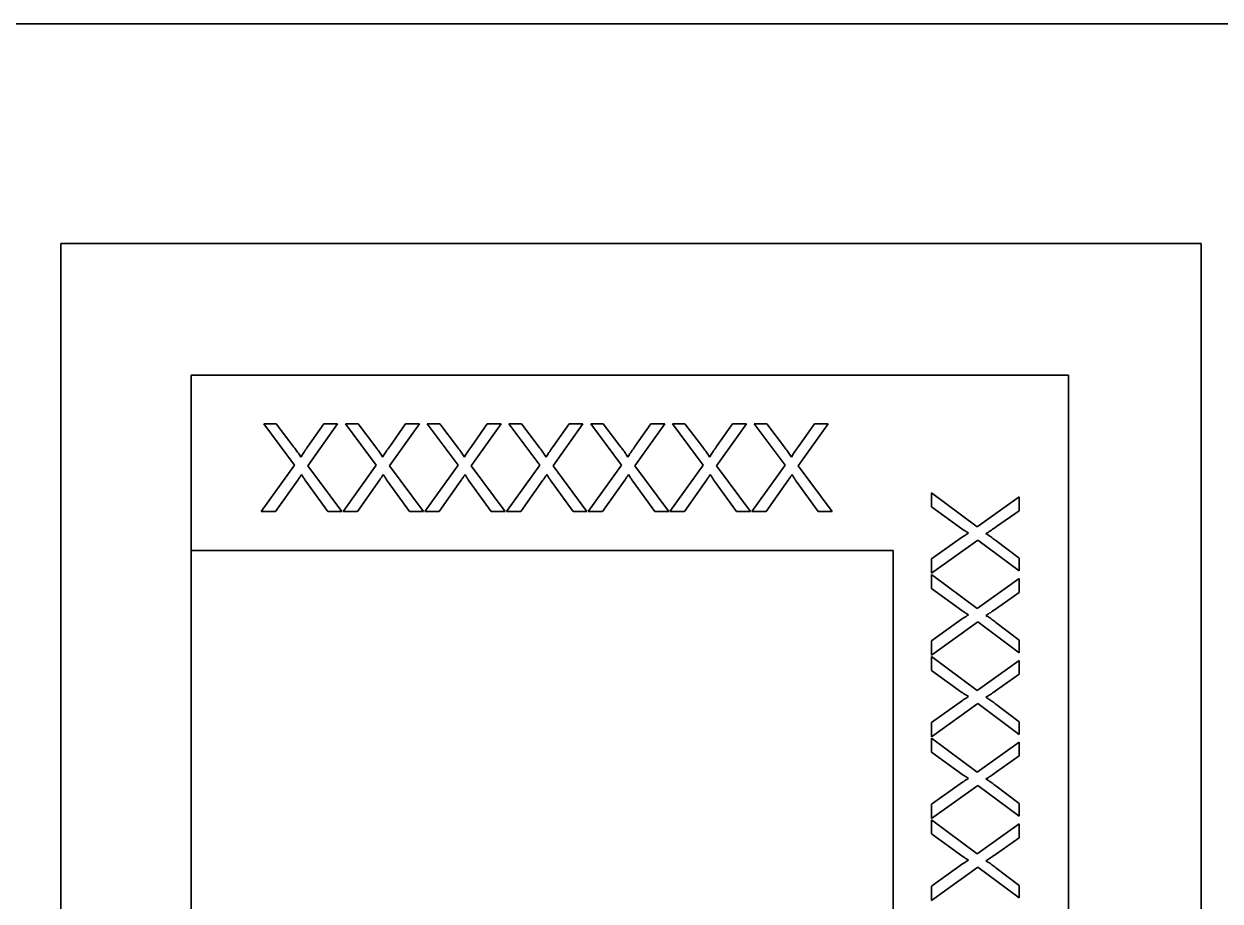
# Model space of a CAD drawing. Extents: x -1051 to 2563, y -231 to 775.
# Drawn here: x -590.77 to -577.13, y -14.31 to -4.32 of the extents above; entities that cross this region are included whole.
import ezdxf

# ---------------------------------------------------------------- set-up
doc = ezdxf.new("R2010")
doc.units = 0

msp = doc.modelspace()

# ---------------------------------------------------------------- linework, layer by layer
at = {"color": 7, "lineweight": 35}
for p, q in [((-592.182, -4.317), (-569.347, -4.317)), ((-569.347, -4.317), (-592.182, -4.317))]:
    msp.add_line(p, q, dxfattribs=at)
at = {"color": 7, "lineweight": 35, "ltscale": 0.325}
msp.add_line((-590.347, -6.817), (-577.347, -6.817), dxfattribs=at)
at = {"color": 7, "lineweight": 35, "ltscale": 0.375}
for p, q in [((-590.347, -21.817), (-590.347, -6.817)), ((-577.347, -6.817), (-577.347, -21.817))]:
    msp.add_line(p, q, dxfattribs=at)
at = {"color": 7, "lineweight": 35, "ltscale": 0.25}
msp.add_line((-588.86, -8.317), (-578.86, -8.317), dxfattribs=at)
at = {"color": 7, "lineweight": 35, "ltscale": 0.05}
msp.add_line((-588.86, -10.317), (-588.86, -8.317), dxfattribs=at)
at = {"color": 7, "lineweight": 35, "ltscale": 0.3}
msp.add_line((-578.86, -8.317), (-578.86, -20.317), dxfattribs=at)
at = {"color": 7, "lineweight": 35, "ltscale": 0.014697}
for p, q in [((-588.034, -8.874), (-587.683, -9.345)), ((-587.532, -9.353), (-587.191, -8.874)), ((-586.6, -9.353), (-586.259, -8.874)), ((-586.171, -8.874), (-585.819, -9.345)), ((-585.668, -9.353), (-585.327, -8.874)), ((-585.239, -8.874), (-584.888, -9.345)), ((-584.736, -9.353), (-584.395, -8.874)), ((-583.804, -9.353), (-583.463, -8.874)), ((-583.375, -8.874), (-583.024, -9.345)), ((-582.873, -9.353), (-582.532, -8.874)), ((-581.941, -9.353), (-581.6, -8.874)), ((-579.424, -10.549), (-579.895, -10.198)), ((-579.424, -11.481), (-579.895, -11.13)), ((-579.424, -12.413), (-579.895, -12.061)), ((-579.424, -13.344), (-579.895, -12.993)), ((-579.424, -14.276), (-579.895, -13.925))]:
    msp.add_line(p, q, dxfattribs=at)
at = {"color": 7, "lineweight": 35, "ltscale": 0.003598}
for p, q in [((-587.89, -8.874), (-588.034, -8.874)), ((-586.959, -8.874), (-587.103, -8.874)), ((-586.027, -8.874), (-586.171, -8.874)), ((-585.095, -8.874), (-585.239, -8.874)), ((-584.163, -8.874), (-584.307, -8.874)), ((-583.232, -8.874), (-583.375, -8.874)), ((-582.3, -8.874), (-582.444, -8.874)), ((-579.424, -10.405), (-579.424, -10.549)), ((-579.424, -11.337), (-579.424, -11.481)), ((-579.424, -12.269), (-579.424, -12.413)), ((-579.424, -13.201), (-579.424, -13.344)), ((-579.424, -14.132), (-579.424, -14.276))]:
    msp.add_line(p, q, dxfattribs=at)
at = {"color": 7, "lineweight": 35, "ltscale": 0.008326}
for p, q in [((-587.689, -9.139), (-587.89, -8.874)), ((-585.826, -9.139), (-586.027, -8.874)), ((-584.894, -9.139), (-585.095, -8.874)), ((-583.962, -9.139), (-584.163, -8.874)), ((-583.03, -9.139), (-583.232, -8.874)), ((-579.689, -10.204), (-579.424, -10.405)), ((-579.689, -11.136), (-579.424, -11.337)), ((-579.689, -12.068), (-579.424, -12.269)), ((-579.689, -12.999), (-579.424, -13.201)), ((-579.689, -13.931), (-579.424, -14.132))]:
    msp.add_line(p, q, dxfattribs=at)
at = {"color": 7, "lineweight": 35, "ltscale": 0.007854}
for p, q in [((-587.348, -8.874), (-587.53, -9.13)), ((-585.485, -8.874), (-585.666, -9.13)), ((-584.553, -8.874), (-584.734, -9.13)), ((-583.621, -8.874), (-583.802, -9.13)), ((-582.689, -8.874), (-582.871, -9.13)), ((-579.424, -9.863), (-579.68, -10.044)), ((-579.424, -10.795), (-579.68, -10.976)), ((-579.424, -11.726), (-579.68, -11.908)), ((-579.424, -12.658), (-579.68, -12.84)), ((-579.424, -13.59), (-579.68, -13.771))]:
    msp.add_line(p, q, dxfattribs=at)
at = {"color": 7, "lineweight": 35, "ltscale": 0.00394}
for p, q in [((-587.191, -8.874), (-587.348, -8.874)), ((-586.259, -8.874), (-586.416, -8.874)), ((-584.395, -8.874), (-584.553, -8.874)), ((-583.463, -8.874), (-583.621, -8.874)), ((-582.532, -8.874), (-582.689, -8.874)), ((-581.6, -8.874), (-581.757, -8.874))]:
    msp.add_line(p, q, dxfattribs=at)
at = {"color": 7, "lineweight": 35, "ltscale": 0.014696}
for p, q in [((-587.103, -8.874), (-586.751, -9.345)), ((-584.307, -8.874), (-583.956, -9.345)), ((-582.444, -8.874), (-582.092, -9.345))]:
    msp.add_line(p, q, dxfattribs=at)
at = {"color": 7, "lineweight": 35, "ltscale": 0.008325}
for p, q in [((-586.757, -9.139), (-586.959, -8.874)), ((-582.099, -9.139), (-582.3, -8.874))]:
    msp.add_line(p, q, dxfattribs=at)
at = {"color": 7, "lineweight": 35, "ltscale": 0.007853}
for p, q in [((-586.416, -8.874), (-586.598, -9.13)), ((-581.757, -8.874), (-581.939, -9.13))]:
    msp.add_line(p, q, dxfattribs=at)
at = {"color": 7, "lineweight": 35, "ltscale": 0.003938}
msp.add_line((-585.327, -8.874), (-585.485, -8.874), dxfattribs=at)
at = {"color": 7, "lineweight": 35, "ltscale": 0.000476896}
for p, q in [((-587.53, -9.13), (-587.541, -9.146)), ((-586.598, -9.13), (-586.609, -9.146)), ((-585.666, -9.13), (-585.677, -9.146)), ((-584.734, -9.13), (-584.745, -9.146)), ((-583.802, -9.13), (-583.813, -9.146)), ((-582.871, -9.13), (-582.882, -9.146)), ((-581.939, -9.13), (-581.95, -9.146))]:
    msp.add_line(p, q, dxfattribs=at)
at = {"color": 7, "lineweight": 35, "ltscale": 0.000371721}
for p, q in [((-587.68, -9.151), (-587.689, -9.139)), ((-586.748, -9.151), (-586.757, -9.139)), ((-585.817, -9.151), (-585.826, -9.139)), ((-584.885, -9.151), (-584.894, -9.139)), ((-583.953, -9.151), (-583.962, -9.139)), ((-583.021, -9.151), (-583.03, -9.139)), ((-582.089, -9.151), (-582.099, -9.139))]:
    msp.add_line(p, q, dxfattribs=at)
at = {"color": 7, "lineweight": 35, "ltscale": 0.000366516}
for p, q in [((-587.671, -9.163), (-587.68, -9.151)), ((-586.74, -9.163), (-586.748, -9.151)), ((-584.876, -9.163), (-584.885, -9.151)), ((-583.012, -9.163), (-583.021, -9.151)), ((-582.081, -9.163), (-582.089, -9.151))]:
    msp.add_line(p, q, dxfattribs=at)
at = {"color": 7, "lineweight": 35, "ltscale": 0.000359833}
for p, q in [((-587.663, -9.174), (-587.671, -9.163)), ((-584.868, -9.174), (-584.876, -9.163)), ((-583.004, -9.174), (-583.012, -9.163))]:
    msp.add_line(p, q, dxfattribs=at)
at = {"color": 7, "lineweight": 35, "ltscale": 0.000355294}
for p, q in [((-587.655, -9.186), (-587.663, -9.174)), ((-586.723, -9.186), (-586.731, -9.174)), ((-585.791, -9.186), (-585.799, -9.174)), ((-584.859, -9.186), (-584.868, -9.174)), ((-582.996, -9.186), (-583.004, -9.174)), ((-582.064, -9.186), (-582.072, -9.174))]:
    msp.add_line(p, q, dxfattribs=at)
at = {"color": 7, "lineweight": 35, "ltscale": 0.00034989}
for p, q in [((-587.647, -9.197), (-587.655, -9.186)), ((-585.783, -9.197), (-585.791, -9.186)), ((-584.851, -9.197), (-584.859, -9.186)), ((-583.919, -9.197), (-583.927, -9.186)), ((-582.988, -9.197), (-582.996, -9.186))]:
    msp.add_line(p, q, dxfattribs=at)
at = {"color": 7, "lineweight": 35, "ltscale": 0.000343347}
for p, q in [((-587.639, -9.208), (-587.647, -9.197)), ((-585.775, -9.208), (-585.783, -9.197)), ((-582.98, -9.208), (-582.988, -9.197))]:
    msp.add_line(p, q, dxfattribs=at)
at = {"color": 7, "lineweight": 35, "ltscale": 0.000338883}
for p, q in [((-587.631, -9.22), (-587.639, -9.208)), ((-585.768, -9.22), (-585.775, -9.208)), ((-583.904, -9.22), (-583.912, -9.208)), ((-582.972, -9.22), (-582.98, -9.208))]:
    msp.add_line(p, q, dxfattribs=at)
at = {"color": 7, "lineweight": 35, "ltscale": 0.000333598}
for p, q in [((-587.624, -9.231), (-587.631, -9.22)), ((-586.692, -9.231), (-586.699, -9.22)), ((-584.829, -9.231), (-584.836, -9.22)), ((-582.965, -9.231), (-582.972, -9.22)), ((-582.033, -9.231), (-582.041, -9.22))]:
    msp.add_line(p, q, dxfattribs=at)
at = {"color": 7, "lineweight": 35, "ltscale": 0.000327537}
for p, q in [((-587.617, -9.242), (-587.624, -9.231)), ((-584.822, -9.242), (-584.829, -9.231)), ((-583.89, -9.242), (-583.897, -9.231)), ((-582.958, -9.242), (-582.965, -9.231))]:
    msp.add_line(p, q, dxfattribs=at)
at = {"color": 7, "lineweight": 35, "ltscale": 0.000322034}
for p, q in [((-587.61, -9.253), (-587.617, -9.242)), ((-586.678, -9.253), (-586.685, -9.242)), ((-585.747, -9.253), (-585.753, -9.242)), ((-582.951, -9.253), (-582.958, -9.242)), ((-582.019, -9.253), (-582.026, -9.242))]:
    msp.add_line(p, q, dxfattribs=at)
at = {"color": 7, "lineweight": 35, "ltscale": 0.000258011}
for p, q in [((-587.605, -9.244), (-587.61, -9.253)), ((-585.741, -9.244), (-585.747, -9.253)), ((-583.878, -9.244), (-583.883, -9.253)), ((-582.946, -9.244), (-582.951, -9.253))]:
    msp.add_line(p, q, dxfattribs=at)
at = {"color": 7, "lineweight": 35, "ltscale": 0.000281842}
for p, q in [((-587.599, -9.234), (-587.605, -9.244)), ((-585.736, -9.234), (-585.741, -9.244)), ((-583.872, -9.234), (-583.878, -9.244)), ((-582.94, -9.234), (-582.946, -9.244))]:
    msp.add_line(p, q, dxfattribs=at)
at = {"color": 7, "lineweight": 35, "ltscale": 0.00030699}
for p, q in [((-587.593, -9.224), (-587.599, -9.234)), ((-582.934, -9.224), (-582.94, -9.234))]:
    msp.add_line(p, q, dxfattribs=at)
at = {"color": 7, "lineweight": 35, "ltscale": 0.000329795}
for p, q in [((-587.586, -9.213), (-587.593, -9.224)), ((-584.79, -9.213), (-584.797, -9.224)), ((-582.927, -9.213), (-582.934, -9.224))]:
    msp.add_line(p, q, dxfattribs=at)
at = {"color": 7, "lineweight": 35, "ltscale": 0.000355407}
for p, q in [((-587.578, -9.201), (-587.586, -9.213)), ((-585.714, -9.201), (-585.722, -9.213)), ((-584.783, -9.201), (-584.79, -9.213)), ((-583.851, -9.201), (-583.859, -9.213)), ((-582.919, -9.201), (-582.927, -9.213))]:
    msp.add_line(p, q, dxfattribs=at)
at = {"color": 7, "lineweight": 35, "ltscale": 0.000378769}
for p, q in [((-587.57, -9.188), (-587.578, -9.201)), ((-585.706, -9.188), (-585.714, -9.201)), ((-584.774, -9.188), (-584.783, -9.201)), ((-583.842, -9.188), (-583.851, -9.201)), ((-582.911, -9.188), (-582.919, -9.201))]:
    msp.add_line(p, q, dxfattribs=at)
at = {"color": 7, "lineweight": 35, "ltscale": 0.000403952}
for p, q in [((-587.561, -9.175), (-587.57, -9.188)), ((-586.629, -9.175), (-586.638, -9.188)), ((-585.697, -9.175), (-585.706, -9.188)), ((-584.765, -9.175), (-584.774, -9.188)), ((-583.833, -9.175), (-583.842, -9.188)), ((-582.902, -9.175), (-582.911, -9.188)), ((-581.97, -9.175), (-581.979, -9.188))]:
    msp.add_line(p, q, dxfattribs=at)
at = {"color": 7, "lineweight": 35, "ltscale": 0.000428219}
for p, q in [((-587.551, -9.161), (-587.561, -9.175)), ((-584.756, -9.161), (-584.765, -9.175)), ((-582.892, -9.161), (-582.902, -9.175))]:
    msp.add_line(p, q, dxfattribs=at)
at = {"color": 7, "lineweight": 35, "ltscale": 0.000452271}
for p, q in [((-587.541, -9.146), (-587.551, -9.161)), ((-584.745, -9.146), (-584.756, -9.161)), ((-582.882, -9.146), (-582.892, -9.161))]:
    msp.add_line(p, q, dxfattribs=at)
at = {"color": 7, "lineweight": 35, "ltscale": 0.000360735}
for p, q in [((-586.731, -9.174), (-586.74, -9.163)), ((-585.799, -9.174), (-585.808, -9.163)), ((-583.936, -9.174), (-583.944, -9.163)), ((-582.072, -9.174), (-582.081, -9.163))]:
    msp.add_line(p, q, dxfattribs=at)
at = {"color": 7, "lineweight": 35, "ltscale": 0.000349014}
for p, q in [((-586.715, -9.197), (-586.723, -9.186)), ((-582.056, -9.197), (-582.064, -9.186))]:
    msp.add_line(p, q, dxfattribs=at)
at = {"color": 7, "lineweight": 35, "ltscale": 0.00034421}
for p, q in [((-586.707, -9.208), (-586.715, -9.197)), ((-584.843, -9.208), (-584.851, -9.197)), ((-583.912, -9.208), (-583.919, -9.197)), ((-582.048, -9.208), (-582.056, -9.197))]:
    msp.add_line(p, q, dxfattribs=at)
at = {"color": 7, "lineweight": 35, "ltscale": 0.000338033}
for p, q in [((-586.699, -9.22), (-586.707, -9.208)), ((-584.836, -9.22), (-584.843, -9.208)), ((-582.041, -9.22), (-582.048, -9.208))]:
    msp.add_line(p, q, dxfattribs=at)
at = {"color": 7, "lineweight": 35, "ltscale": 0.000328357}
for p, q in [((-586.685, -9.242), (-586.692, -9.231)), ((-585.753, -9.242), (-585.76, -9.231)), ((-582.026, -9.242), (-582.033, -9.231))]:
    msp.add_line(p, q, dxfattribs=at)
at = {"color": 7, "lineweight": 35, "ltscale": 0.000257257}
for p, q in [((-586.673, -9.244), (-586.678, -9.253)), ((-584.81, -9.244), (-584.815, -9.253)), ((-582.014, -9.244), (-582.019, -9.253))]:
    msp.add_line(p, q, dxfattribs=at)
at = {"color": 7, "lineweight": 35, "ltscale": 0.000282621}
for p, q in [((-586.667, -9.234), (-586.673, -9.244)), ((-584.804, -9.234), (-584.81, -9.244)), ((-582.008, -9.234), (-582.014, -9.244))]:
    msp.add_line(p, q, dxfattribs=at)
at = {"color": 7, "lineweight": 35, "ltscale": 0.000306189}
for p, q in [((-586.661, -9.224), (-586.667, -9.234)), ((-585.729, -9.224), (-585.736, -9.234)), ((-584.797, -9.224), (-584.804, -9.234)), ((-583.866, -9.224), (-583.872, -9.234)), ((-582.002, -9.224), (-582.008, -9.234))]:
    msp.add_line(p, q, dxfattribs=at)
at = {"color": 7, "lineweight": 35, "ltscale": 0.000330609}
for p, q in [((-586.654, -9.213), (-586.661, -9.224)), ((-585.722, -9.213), (-585.729, -9.224)), ((-583.859, -9.213), (-583.866, -9.224)), ((-581.995, -9.213), (-582.002, -9.224))]:
    msp.add_line(p, q, dxfattribs=at)
at = {"color": 7, "lineweight": 35, "ltscale": 0.000354577}
for p, q in [((-586.646, -9.201), (-586.654, -9.213)), ((-581.987, -9.201), (-581.995, -9.213))]:
    msp.add_line(p, q, dxfattribs=at)
at = {"color": 7, "lineweight": 35, "ltscale": 0.000379613}
for p, q in [((-586.638, -9.188), (-586.646, -9.201)), ((-581.979, -9.188), (-581.987, -9.201))]:
    msp.add_line(p, q, dxfattribs=at)
at = {"color": 7, "lineweight": 35, "ltscale": 0.000427357}
for p, q in [((-586.619, -9.161), (-586.629, -9.175)), ((-585.687, -9.161), (-585.697, -9.175)), ((-583.824, -9.161), (-583.833, -9.175)), ((-581.96, -9.161), (-581.97, -9.175))]:
    msp.add_line(p, q, dxfattribs=at)
at = {"color": 7, "lineweight": 35, "ltscale": 0.000453143}
for p, q in [((-586.609, -9.146), (-586.619, -9.161)), ((-585.677, -9.146), (-585.687, -9.161)), ((-583.813, -9.146), (-583.824, -9.161)), ((-581.95, -9.146), (-581.96, -9.161))]:
    msp.add_line(p, q, dxfattribs=at)
at = {"color": 7, "lineweight": 35, "ltscale": 0.000365603}
for p, q in [((-585.808, -9.163), (-585.817, -9.151)), ((-583.944, -9.163), (-583.953, -9.151))]:
    msp.add_line(p, q, dxfattribs=at)
at = {"color": 7, "lineweight": 35, "ltscale": 0.000332763}
for p, q in [((-585.76, -9.231), (-585.768, -9.22)), ((-583.897, -9.231), (-583.904, -9.22))]:
    msp.add_line(p, q, dxfattribs=at)
at = {"color": 7, "lineweight": 35, "ltscale": 0.000322839}
for p, q in [((-584.815, -9.253), (-584.822, -9.242)), ((-583.883, -9.253), (-583.89, -9.242))]:
    msp.add_line(p, q, dxfattribs=at)
at = {"color": 7, "lineweight": 35, "ltscale": 0.000354405}
msp.add_line((-583.927, -9.186), (-583.936, -9.174), dxfattribs=at)
at = {"color": 7, "lineweight": 35, "ltscale": 0.016256}
for p, q in [((-587.683, -9.345), (-588.062, -9.874)), ((-586.751, -9.345), (-587.13, -9.874)), ((-585.819, -9.345), (-586.198, -9.874)), ((-584.888, -9.345), (-585.266, -9.874)), ((-583.024, -9.345), (-583.403, -9.874)), ((-582.092, -9.345), (-582.471, -9.874))]:
    msp.add_line(p, q, dxfattribs=at)
at = {"color": 7, "lineweight": 35, "ltscale": 0.016224}
for p, q in [((-587.145, -9.874), (-587.532, -9.353)), ((-583.418, -9.874), (-583.804, -9.353)), ((-582.486, -9.874), (-582.873, -9.353)), ((-580.424, -9.66), (-579.903, -10.046)), ((-580.424, -10.591), (-579.903, -10.978)), ((-580.424, -11.523), (-579.903, -11.91)), ((-580.424, -12.455), (-579.903, -12.842)), ((-580.424, -13.387), (-579.903, -13.774))]:
    msp.add_line(p, q, dxfattribs=at)
at = {"color": 7, "lineweight": 35, "ltscale": 0.016225}
for p, q in [((-586.213, -9.874), (-586.6, -9.353)), ((-584.349, -9.874), (-584.736, -9.353)), ((-581.554, -9.874), (-581.941, -9.353))]:
    msp.add_line(p, q, dxfattribs=at)
at = {"color": 7, "lineweight": 35, "ltscale": 0.016226}
msp.add_line((-585.281, -9.874), (-585.668, -9.353), dxfattribs=at)
at = {"color": 7, "lineweight": 35, "ltscale": 0.016255}
for p, q in [((-583.956, -9.345), (-584.334, -9.874)), ((-579.895, -10.198), (-580.424, -10.576)), ((-579.895, -11.13), (-580.424, -11.508)), ((-579.895, -12.061), (-580.424, -12.44)), ((-579.895, -12.993), (-580.424, -13.372)), ((-579.895, -13.925), (-580.424, -14.304))]:
    msp.add_line(p, q, dxfattribs=at)
at = {"color": 7, "lineweight": 35, "ltscale": 0.010915}
for p, q in [((-587.898, -9.874), (-587.646, -9.517)), ((-586.966, -9.874), (-586.714, -9.517)), ((-586.034, -9.874), (-585.783, -9.517)), ((-585.103, -9.874), (-584.851, -9.517)), ((-584.171, -9.874), (-583.919, -9.517)), ((-583.239, -9.874), (-582.987, -9.517)), ((-582.307, -9.874), (-582.055, -9.517))]:
    msp.add_line(p, q, dxfattribs=at)
at = {"color": 7, "lineweight": 35, "ltscale": 0.000188137}
for p, q in [((-587.646, -9.517), (-587.642, -9.511)), ((-582.987, -9.517), (-582.983, -9.511))]:
    msp.add_line(p, q, dxfattribs=at)
at = {"color": 7, "lineweight": 35, "ltscale": 0.000190341}
for p, q in [((-587.642, -9.511), (-587.638, -9.504)), ((-586.71, -9.511), (-586.706, -9.504)), ((-585.778, -9.511), (-585.774, -9.504)), ((-584.847, -9.511), (-584.842, -9.504)), ((-583.915, -9.511), (-583.911, -9.504)), ((-582.983, -9.511), (-582.979, -9.504)), ((-582.051, -9.511), (-582.047, -9.504))]:
    msp.add_line(p, q, dxfattribs=at)
at = {"color": 7, "lineweight": 35, "ltscale": 0.000192875}
for p, q in [((-587.638, -9.504), (-587.633, -9.498)), ((-586.706, -9.504), (-586.702, -9.498)), ((-584.842, -9.504), (-584.838, -9.498)), ((-582.979, -9.504), (-582.974, -9.498)), ((-582.047, -9.504), (-582.043, -9.498))]:
    msp.add_line(p, q, dxfattribs=at)
at = {"color": 7, "lineweight": 35, "ltscale": 0.000195626}
for p, q in [((-587.633, -9.498), (-587.629, -9.491)), ((-586.702, -9.498), (-586.697, -9.491)), ((-585.77, -9.498), (-585.766, -9.491)), ((-584.838, -9.498), (-584.834, -9.491)), ((-582.974, -9.498), (-582.97, -9.491)), ((-582.043, -9.498), (-582.038, -9.491))]:
    msp.add_line(p, q, dxfattribs=at)
at = {"color": 7, "lineweight": 35, "ltscale": 0.000197854}
for p, q in [((-587.629, -9.491), (-587.625, -9.485)), ((-585.766, -9.491), (-585.761, -9.485)), ((-582.97, -9.491), (-582.966, -9.485))]:
    msp.add_line(p, q, dxfattribs=at)
at = {"color": 7, "lineweight": 35, "ltscale": 0.000201244}
for p, q in [((-587.625, -9.485), (-587.62, -9.478)), ((-585.761, -9.485), (-585.757, -9.478)), ((-583.898, -9.485), (-583.893, -9.478)), ((-582.966, -9.485), (-582.961, -9.478))]:
    msp.add_line(p, q, dxfattribs=at)
at = {"color": 7, "lineweight": 35, "ltscale": 0.000203486}
for p, q in [((-587.62, -9.478), (-587.616, -9.471)), ((-586.689, -9.478), (-586.684, -9.471)), ((-585.757, -9.478), (-585.752, -9.471)), ((-583.893, -9.478), (-583.889, -9.471)), ((-582.961, -9.478), (-582.957, -9.471)), ((-582.03, -9.478), (-582.025, -9.471))]:
    msp.add_line(p, q, dxfattribs=at)
at = {"color": 7, "lineweight": 35, "ltscale": 0.000206558}
for p, q in [((-587.616, -9.471), (-587.612, -9.464)), ((-586.684, -9.471), (-586.68, -9.464)), ((-585.752, -9.471), (-585.748, -9.464)), ((-582.957, -9.471), (-582.953, -9.464)), ((-582.025, -9.471), (-582.021, -9.464))]:
    msp.add_line(p, q, dxfattribs=at)
at = {"color": 7, "lineweight": 35, "ltscale": 0.000208812}
for p, q in [((-587.612, -9.464), (-587.607, -9.457)), ((-586.68, -9.464), (-586.675, -9.457)), ((-585.748, -9.464), (-585.743, -9.457)), ((-584.816, -9.464), (-584.812, -9.457)), ((-582.953, -9.464), (-582.948, -9.457)), ((-582.021, -9.464), (-582.016, -9.457))]:
    msp.add_line(p, q, dxfattribs=at)
at = {"color": 7, "lineweight": 35, "ltscale": 0.000211884}
for p, q in [((-587.607, -9.457), (-587.603, -9.45)), ((-586.675, -9.457), (-586.671, -9.45)), ((-584.812, -9.457), (-584.807, -9.45)), ((-582.948, -9.457), (-582.944, -9.45)), ((-582.016, -9.457), (-582.012, -9.45))]:
    msp.add_line(p, q, dxfattribs=at)
at = {"color": 7, "lineweight": 35, "ltscale": 0.000309913}
for p, q in [((-587.603, -9.45), (-587.596, -9.461)), ((-586.671, -9.45), (-586.664, -9.461)), ((-584.807, -9.45), (-584.801, -9.461)), ((-582.944, -9.45), (-582.937, -9.461)), ((-582.012, -9.45), (-582.005, -9.461))]:
    msp.add_line(p, q, dxfattribs=at)
at = {"color": 7, "lineweight": 35, "ltscale": 0.000290495}
for p, q in [((-587.596, -9.461), (-587.59, -9.471)), ((-586.664, -9.461), (-586.658, -9.471)), ((-585.732, -9.461), (-585.726, -9.471)), ((-584.801, -9.461), (-584.795, -9.471)), ((-583.869, -9.461), (-583.863, -9.471)), ((-582.937, -9.461), (-582.931, -9.471)), ((-582.005, -9.461), (-581.999, -9.471)), ((-580.011, -10.111), (-580.021, -10.105)), ((-580.011, -11.974), (-580.021, -11.968))]:
    msp.add_line(p, q, dxfattribs=at)
at = {"color": 7, "lineweight": 35, "ltscale": 0.000271081}
for p, q in [((-587.59, -9.471), (-587.584, -9.48)), ((-586.658, -9.471), (-586.652, -9.48)), ((-585.726, -9.471), (-585.721, -9.48)), ((-584.795, -9.471), (-584.789, -9.48)), ((-583.863, -9.471), (-583.857, -9.48)), ((-582.931, -9.471), (-582.925, -9.48)), ((-581.999, -9.471), (-581.994, -9.48))]:
    msp.add_line(p, q, dxfattribs=at)
at = {"color": 7, "lineweight": 35, "ltscale": 0.000251997}
for p, q in [((-587.584, -9.48), (-587.579, -9.488)), ((-586.652, -9.48), (-586.647, -9.488)), ((-584.789, -9.48), (-584.784, -9.488)), ((-582.925, -9.48), (-582.92, -9.488)), ((-581.994, -9.48), (-581.988, -9.488))]:
    msp.add_line(p, q, dxfattribs=at)
at = {"color": 7, "lineweight": 35, "ltscale": 0.000231779}
for p, q in [((-587.579, -9.488), (-587.574, -9.496)), ((-586.647, -9.488), (-586.642, -9.496)), ((-584.784, -9.488), (-584.779, -9.496)), ((-583.852, -9.488), (-583.847, -9.496)), ((-582.92, -9.488), (-582.915, -9.496)), ((-581.988, -9.488), (-581.983, -9.496))]:
    msp.add_line(p, q, dxfattribs=at)
at = {"color": 7, "lineweight": 35, "ltscale": 0.000212701}
for p, q in [((-587.574, -9.496), (-587.569, -9.503)), ((-586.642, -9.496), (-586.638, -9.503)), ((-585.71, -9.496), (-585.706, -9.503)), ((-584.779, -9.496), (-584.774, -9.503)), ((-582.915, -9.496), (-582.91, -9.503)), ((-581.983, -9.496), (-581.979, -9.503))]:
    msp.add_line(p, q, dxfattribs=at)
at = {"color": 7, "lineweight": 35, "ltscale": 0.000192992}
for p, q in [((-587.569, -9.503), (-587.565, -9.51)), ((-586.638, -9.503), (-586.633, -9.51)), ((-585.706, -9.503), (-585.702, -9.51)), ((-584.774, -9.503), (-584.77, -9.51)), ((-582.91, -9.503), (-582.906, -9.51)), ((-581.979, -9.503), (-581.974, -9.51)), ((-580.053, -10.084), (-580.06, -10.08)), ((-580.053, -12.879), (-580.06, -12.875))]:
    msp.add_line(p, q, dxfattribs=at)
at = {"color": 7, "lineweight": 35, "ltscale": 0.000173937}
for p, q in [((-587.565, -9.51), (-587.561, -9.516)), ((-586.633, -9.51), (-586.63, -9.516)), ((-583.838, -9.51), (-583.834, -9.516)), ((-582.906, -9.51), (-582.902, -9.516)), ((-581.974, -9.51), (-581.971, -9.516))]:
    msp.add_line(p, q, dxfattribs=at)
at = {"color": 7, "lineweight": 35, "ltscale": 0.000154046}
for p, q in [((-587.561, -9.516), (-587.558, -9.521)), ((-586.63, -9.516), (-586.626, -9.521)), ((-585.698, -9.516), (-585.694, -9.521)), ((-583.834, -9.516), (-583.831, -9.521)), ((-582.902, -9.516), (-582.899, -9.521)), ((-581.971, -9.516), (-581.967, -9.521))]:
    msp.add_line(p, q, dxfattribs=at)
at = {"color": 7, "lineweight": 35, "ltscale": 0.000134384}
for p, q in [((-587.558, -9.521), (-587.555, -9.525)), ((-586.626, -9.521), (-586.623, -9.525)), ((-585.694, -9.521), (-585.691, -9.525)), ((-584.763, -9.521), (-584.759, -9.525)), ((-582.899, -9.521), (-582.896, -9.525)), ((-581.967, -9.521), (-581.964, -9.525))]:
    msp.add_line(p, q, dxfattribs=at)
at = {"color": 7, "lineweight": 35, "ltscale": 0.010738}
for p, q in [((-587.555, -9.525), (-587.304, -9.874)), ((-583.828, -9.525), (-583.577, -9.874)), ((-582.896, -9.525), (-582.645, -9.874)), ((-580.075, -10.07), (-580.424, -9.819)), ((-580.075, -11.001), (-580.424, -10.75)), ((-580.075, -11.933), (-580.424, -11.682)), ((-580.075, -12.865), (-580.424, -12.614)), ((-580.075, -13.797), (-580.424, -13.546))]:
    msp.add_line(p, q, dxfattribs=at)
at = {"color": 7, "lineweight": 35, "ltscale": 0.000187275}
for p, q in [((-586.714, -9.517), (-586.71, -9.511)), ((-585.783, -9.517), (-585.778, -9.511)), ((-584.851, -9.517), (-584.847, -9.511)), ((-583.919, -9.517), (-583.915, -9.511)), ((-582.055, -9.517), (-582.051, -9.511))]:
    msp.add_line(p, q, dxfattribs=at)
at = {"color": 7, "lineweight": 35, "ltscale": 0.000198694}
for p, q in [((-586.697, -9.491), (-586.693, -9.485)), ((-584.834, -9.491), (-584.829, -9.485)), ((-583.902, -9.491), (-583.898, -9.485)), ((-582.038, -9.491), (-582.034, -9.485))]:
    msp.add_line(p, q, dxfattribs=at)
at = {"color": 7, "lineweight": 35, "ltscale": 0.000200415}
for p, q in [((-586.693, -9.485), (-586.689, -9.478)), ((-584.829, -9.485), (-584.825, -9.478)), ((-582.034, -9.485), (-582.03, -9.478))]:
    msp.add_line(p, q, dxfattribs=at)
at = {"color": 7, "lineweight": 35, "ltscale": 0.010739}
for p, q in [((-586.623, -9.525), (-586.372, -9.874)), ((-585.691, -9.525), (-585.44, -9.874)), ((-584.759, -9.525), (-584.508, -9.874)), ((-581.964, -9.525), (-581.713, -9.874))]:
    msp.add_line(p, q, dxfattribs=at)
at = {"color": 7, "lineweight": 35, "ltscale": 0.000193724}
for p, q in [((-585.774, -9.504), (-585.77, -9.498)), ((-583.911, -9.504), (-583.906, -9.498))]:
    msp.add_line(p, q, dxfattribs=at)
at = {"color": 7, "lineweight": 35, "ltscale": 0.000211075}
for p, q in [((-585.743, -9.457), (-585.739, -9.45)), ((-583.88, -9.457), (-583.875, -9.45))]:
    msp.add_line(p, q, dxfattribs=at)
at = {"color": 7, "lineweight": 35, "ltscale": 0.000310712}
for p, q in [((-585.739, -9.45), (-585.732, -9.461)), ((-583.875, -9.45), (-583.869, -9.461))]:
    msp.add_line(p, q, dxfattribs=at)
at = {"color": 7, "lineweight": 35, "ltscale": 0.000251187}
for p, q in [((-585.721, -9.48), (-585.715, -9.488)), ((-583.857, -9.48), (-583.852, -9.488))]:
    msp.add_line(p, q, dxfattribs=at)
at = {"color": 7, "lineweight": 35, "ltscale": 0.000232596}
msp.add_line((-585.715, -9.488), (-585.71, -9.496), dxfattribs=at)
at = {"color": 7, "lineweight": 35, "ltscale": 0.000173098}
for p, q in [((-585.702, -9.51), (-585.698, -9.516)), ((-584.77, -9.51), (-584.766, -9.516))]:
    msp.add_line(p, q, dxfattribs=at)
at = {"color": 7, "lineweight": 35, "ltscale": 0.000204314}
msp.add_line((-584.825, -9.478), (-584.821, -9.471), dxfattribs=at)
at = {"color": 7, "lineweight": 35, "ltscale": 0.000205739}
for p, q in [((-584.821, -9.471), (-584.816, -9.464)), ((-583.889, -9.471), (-583.884, -9.464))]:
    msp.add_line(p, q, dxfattribs=at)
at = {"color": 7, "lineweight": 35, "ltscale": 0.000154897}
msp.add_line((-584.766, -9.516), (-584.763, -9.521), dxfattribs=at)
at = {"color": 7, "lineweight": 35, "ltscale": 0.000194785}
msp.add_line((-583.906, -9.498), (-583.902, -9.491), dxfattribs=at)
at = {"color": 7, "lineweight": 35, "ltscale": 0.00020963}
msp.add_line((-583.884, -9.464), (-583.88, -9.457), dxfattribs=at)
at = {"color": 7, "lineweight": 35, "ltscale": 0.000213526}
msp.add_line((-583.847, -9.496), (-583.842, -9.503), dxfattribs=at)
at = {"color": 7, "lineweight": 35, "ltscale": 0.000192164}
msp.add_line((-583.842, -9.503), (-583.838, -9.51), dxfattribs=at)
at = {"color": 7, "lineweight": 35, "ltscale": 0.000135256}
msp.add_line((-583.831, -9.521), (-583.828, -9.525), dxfattribs=at)
at = {"color": 7, "lineweight": 35, "ltscale": 0.003973}
for p, q in [((-580.424, -9.819), (-580.424, -9.66)), ((-587.304, -9.874), (-587.145, -9.874)), ((-586.372, -9.874), (-586.213, -9.874)), ((-584.508, -9.874), (-584.349, -9.874)), ((-583.577, -9.874), (-583.418, -9.874)), ((-582.645, -9.874), (-582.486, -9.874)), ((-581.713, -9.874), (-581.554, -9.874)), ((-580.424, -10.75), (-580.424, -10.591)), ((-580.424, -11.682), (-580.424, -11.523)), ((-580.424, -12.614), (-580.424, -12.455)), ((-580.424, -13.546), (-580.424, -13.387))]:
    msp.add_line(p, q, dxfattribs=at)
at = {"color": 7, "lineweight": 35, "ltscale": 0.014698}
for p, q in [((-579.903, -10.046), (-579.424, -9.705)), ((-579.903, -10.978), (-579.424, -10.637)), ((-579.903, -11.91), (-579.424, -11.569)), ((-579.903, -12.842), (-579.424, -12.501)), ((-579.903, -13.774), (-579.424, -13.432))]:
    msp.add_line(p, q, dxfattribs=at)
at = {"color": 7, "lineweight": 35, "ltscale": 0.003939}
for p, q in [((-579.424, -9.705), (-579.424, -9.863)), ((-579.424, -10.637), (-579.424, -10.795)), ((-579.424, -11.569), (-579.424, -11.726)), ((-579.424, -12.501), (-579.424, -12.658)), ((-579.424, -13.432), (-579.424, -13.59))]:
    msp.add_line(p, q, dxfattribs=at)
at = {"color": 7, "lineweight": 35, "ltscale": 0.004092}
for p, q in [((-588.062, -9.874), (-587.898, -9.874)), ((-586.198, -9.874), (-586.034, -9.874)), ((-584.334, -9.874), (-584.171, -9.874)), ((-583.403, -9.874), (-583.239, -9.874))]:
    msp.add_line(p, q, dxfattribs=at)
at = {"color": 7, "lineweight": 35, "ltscale": 0.004094}
for p, q in [((-587.13, -9.874), (-586.966, -9.874)), ((-585.266, -9.874), (-585.103, -9.874)), ((-582.471, -9.874), (-582.307, -9.874))]:
    msp.add_line(p, q, dxfattribs=at)
at = {"color": 7, "lineweight": 35, "ltscale": 0.003975}
msp.add_line((-585.44, -9.874), (-585.281, -9.874), dxfattribs=at)
at = {"color": 7, "lineweight": 35, "ltscale": 0.000135228}
for p, q in [((-580.071, -10.073), (-580.075, -10.07)), ((-580.071, -12.868), (-580.075, -12.865))]:
    msp.add_line(p, q, dxfattribs=at)
at = {"color": 7, "lineweight": 35, "ltscale": 0.000154258}
for p, q in [((-580.066, -10.076), (-580.071, -10.073)), ((-580.066, -11.94), (-580.071, -11.936)), ((-580.066, -12.871), (-580.071, -12.868)), ((-580.066, -13.803), (-580.071, -13.8))]:
    msp.add_line(p, q, dxfattribs=at)
at = {"color": 7, "lineweight": 35, "ltscale": 0.000173516}
for p, q in [((-580.06, -10.08), (-580.066, -10.076)), ((-580.06, -11.012), (-580.066, -11.008)), ((-580.06, -12.875), (-580.066, -12.871))]:
    msp.add_line(p, q, dxfattribs=at)
at = {"color": 7, "lineweight": 35, "ltscale": 0.000213345}
for p, q in [((-580.046, -10.089), (-580.053, -10.084)), ((-580.046, -11.952), (-580.053, -11.948)), ((-580.046, -12.884), (-580.053, -12.879))]:
    msp.add_line(p, q, dxfattribs=at)
at = {"color": 7, "lineweight": 35, "ltscale": 0.000231543}
for p, q in [((-580.038, -10.094), (-580.046, -10.089)), ((-580.038, -11.957), (-580.046, -11.952))]:
    msp.add_line(p, q, dxfattribs=at)
at = {"color": 7, "lineweight": 35, "ltscale": 0.000378979}
for p, q in [((-579.738, -10.084), (-579.751, -10.093)), ((-579.738, -11.016), (-579.751, -11.025)), ((-579.738, -11.948), (-579.751, -11.956)), ((-579.738, -12.88), (-579.751, -12.888)), ((-579.738, -13.812), (-579.751, -13.82))]:
    msp.add_line(p, q, dxfattribs=at)
at = {"color": 7, "lineweight": 35, "ltscale": 0.000403107}
msp.add_line((-579.725, -10.075), (-579.738, -10.084), dxfattribs=at)
at = {"color": 7, "lineweight": 35, "ltscale": 0.000427689}
for p, q in [((-579.711, -10.066), (-579.725, -10.075)), ((-579.711, -10.997), (-579.725, -11.007)), ((-579.711, -11.929), (-579.725, -11.939)), ((-579.711, -13.793), (-579.725, -13.803))]:
    msp.add_line(p, q, dxfattribs=at)
at = {"color": 7, "lineweight": 35, "ltscale": 0.000453333}
for p, q in [((-579.696, -10.055), (-579.711, -10.066)), ((-579.696, -11.919), (-579.711, -11.929)), ((-579.696, -12.851), (-579.711, -12.861))]:
    msp.add_line(p, q, dxfattribs=at)
at = {"color": 7, "lineweight": 35, "ltscale": 0.000477739}
for p, q in [((-579.68, -10.044), (-579.696, -10.055)), ((-579.68, -10.976), (-579.696, -10.987)), ((-579.68, -12.84), (-579.696, -12.851)), ((-579.68, -13.771), (-579.696, -13.783))]:
    msp.add_line(p, q, dxfattribs=at)
at = {"color": 7, "lineweight": 35, "ltscale": 0.010914}
for p, q in [((-580.424, -10.413), (-580.067, -10.161)), ((-580.424, -11.344), (-580.067, -11.093)), ((-580.424, -12.276), (-580.067, -12.025)), ((-580.424, -13.208), (-580.067, -12.956)), ((-580.424, -14.14), (-580.067, -13.888))]:
    msp.add_line(p, q, dxfattribs=at)
at = {"color": 7, "lineweight": 35, "ltscale": 0.000188335}
for p, q in [((-580.067, -10.161), (-580.061, -10.157)), ((-580.067, -11.093), (-580.061, -11.089)), ((-580.067, -12.025), (-580.061, -12.02)), ((-580.067, -12.956), (-580.061, -12.952)), ((-580.067, -13.888), (-580.061, -13.884))]:
    msp.add_line(p, q, dxfattribs=at)
at = {"color": 7, "lineweight": 35, "ltscale": 0.000190026}
for p, q in [((-580.061, -10.157), (-580.055, -10.152)), ((-580.061, -11.089), (-580.055, -11.084)), ((-580.061, -12.02), (-580.055, -12.016)), ((-580.061, -12.952), (-580.055, -12.948)), ((-580.061, -13.884), (-580.055, -13.88))]:
    msp.add_line(p, q, dxfattribs=at)
at = {"color": 7, "lineweight": 35, "ltscale": 0.000192981}
for p, q in [((-580.055, -10.152), (-580.048, -10.148)), ((-580.055, -12.016), (-580.048, -12.012)), ((-580.055, -12.948), (-580.048, -12.944))]:
    msp.add_line(p, q, dxfattribs=at)
at = {"color": 7, "lineweight": 35, "ltscale": 0.000195733}
for p, q in [((-580.048, -10.148), (-580.042, -10.144)), ((-580.048, -12.012), (-580.042, -12.007)), ((-580.048, -12.944), (-580.042, -12.939))]:
    msp.add_line(p, q, dxfattribs=at)
at = {"color": 7, "lineweight": 35, "ltscale": 0.000198702}
for p, q in [((-580.042, -10.144), (-580.035, -10.14)), ((-580.042, -11.076), (-580.035, -11.071)), ((-580.042, -12.007), (-580.035, -12.003)), ((-580.042, -13.871), (-580.035, -13.867))]:
    msp.add_line(p, q, dxfattribs=at)
at = {"color": 7, "lineweight": 35, "ltscale": 0.000251914}
for p, q in [((-580.03, -10.099), (-580.038, -10.094)), ((-580.03, -11.963), (-580.038, -11.957))]:
    msp.add_line(p, q, dxfattribs=at)
at = {"color": 7, "lineweight": 35, "ltscale": 0.000200397}
for p, q in [((-580.035, -10.14), (-580.028, -10.135)), ((-580.035, -11.071), (-580.028, -11.067)), ((-580.035, -12.003), (-580.028, -11.999)), ((-580.035, -12.935), (-580.028, -12.93)), ((-580.035, -13.867), (-580.028, -13.862))]:
    msp.add_line(p, q, dxfattribs=at)
at = {"color": 7, "lineweight": 35, "ltscale": 0.000270111}
for p, q in [((-580.021, -10.105), (-580.03, -10.099)), ((-580.021, -11.968), (-580.03, -11.963))]:
    msp.add_line(p, q, dxfattribs=at)
at = {"color": 7, "lineweight": 35, "ltscale": 0.000203372}
for p, q in [((-580.028, -10.135), (-580.021, -10.131)), ((-580.028, -11.067), (-580.021, -11.062)), ((-580.028, -11.999), (-580.021, -11.994)), ((-580.028, -13.862), (-580.021, -13.858))]:
    msp.add_line(p, q, dxfattribs=at)
at = {"color": 7, "lineweight": 35, "ltscale": 0.000206353}
for p, q in [((-580.021, -10.131), (-580.014, -10.126)), ((-580.021, -11.994), (-580.014, -11.99)), ((-580.021, -12.926), (-580.014, -12.922))]:
    msp.add_line(p, q, dxfattribs=at)
at = {"color": 7, "lineweight": 35, "ltscale": 0.000209134}
for p, q in [((-580.014, -10.126), (-580.007, -10.122)), ((-580.014, -11.058), (-580.007, -11.054)), ((-580.014, -11.99), (-580.007, -11.985)), ((-580.014, -12.922), (-580.007, -12.917))]:
    msp.add_line(p, q, dxfattribs=at)
at = {"color": 7, "lineweight": 35, "ltscale": 0.000311288}
for p, q in [((-580, -10.117), (-580.011, -10.111)), ((-580, -11.981), (-580.011, -11.974)), ((-580, -12.913), (-580.011, -12.906))]:
    msp.add_line(p, q, dxfattribs=at)
at = {"color": 7, "lineweight": 35, "ltscale": 0.000212126}
for p, q in [((-580.007, -10.122), (-580, -10.117)), ((-580.007, -11.985), (-580, -11.981)), ((-580.007, -12.917), (-580, -12.913)), ((-580.007, -13.849), (-580, -13.844))]:
    msp.add_line(p, q, dxfattribs=at)
at = {"color": 7, "lineweight": 35, "ltscale": 0.000256639}
for p, q in [((-579.794, -10.12), (-579.803, -10.125)), ((-579.794, -11.052), (-579.803, -11.057)), ((-579.794, -12.915), (-579.803, -12.92)), ((-579.794, -13.847), (-579.803, -13.852))]:
    msp.add_line(p, q, dxfattribs=at)
at = {"color": 7, "lineweight": 35, "ltscale": 0.00032199}
msp.add_line((-579.803, -10.125), (-579.792, -10.132), dxfattribs=at)
at = {"color": 7, "lineweight": 35, "ltscale": 0.00028335}
for p, q in [((-579.784, -10.114), (-579.794, -10.12)), ((-579.784, -11.978), (-579.794, -11.983)), ((-579.784, -12.909), (-579.794, -12.915))]:
    msp.add_line(p, q, dxfattribs=at)
at = {"color": 7, "lineweight": 35, "ltscale": 0.000327625}
for p, q in [((-579.792, -10.132), (-579.781, -10.139)), ((-579.792, -11.063), (-579.781, -11.07)), ((-579.792, -11.995), (-579.781, -12.002)), ((-579.792, -13.859), (-579.781, -13.866))]:
    msp.add_line(p, q, dxfattribs=at)
at = {"color": 7, "lineweight": 35, "ltscale": 0.00030489}
for p, q in [((-579.774, -10.108), (-579.784, -10.114)), ((-579.774, -11.039), (-579.784, -11.046)), ((-579.774, -11.971), (-579.784, -11.978)), ((-579.774, -13.835), (-579.784, -13.841))]:
    msp.add_line(p, q, dxfattribs=at)
at = {"color": 7, "lineweight": 35, "ltscale": 0.000333499}
for p, q in [((-579.781, -10.139), (-579.77, -10.146)), ((-579.781, -12.002), (-579.77, -12.01)), ((-579.781, -12.934), (-579.77, -12.941))]:
    msp.add_line(p, q, dxfattribs=at)
at = {"color": 7, "lineweight": 35, "ltscale": 0.000331899}
msp.add_line((-579.763, -10.1), (-579.774, -10.108), dxfattribs=at)
at = {"color": 7, "lineweight": 35, "ltscale": 0.000339621}
for p, q in [((-579.77, -10.146), (-579.759, -10.154)), ((-579.77, -12.01), (-579.759, -12.017))]:
    msp.add_line(p, q, dxfattribs=at)
at = {"color": 7, "lineweight": 35, "ltscale": 0.000354672}
for p, q in [((-579.751, -10.093), (-579.763, -10.1)), ((-579.751, -11.025), (-579.763, -11.032)), ((-579.751, -11.956), (-579.763, -11.964)), ((-579.751, -12.888), (-579.763, -12.896)), ((-579.751, -13.82), (-579.763, -13.828))]:
    msp.add_line(p, q, dxfattribs=at)
at = {"color": 7, "lineweight": 35, "ltscale": 0.000342835}
for p, q in [((-579.759, -10.154), (-579.747, -10.161)), ((-579.759, -12.017), (-579.747, -12.025))]:
    msp.add_line(p, q, dxfattribs=at)
at = {"color": 7, "lineweight": 35, "ltscale": 0.000350295}
for p, q in [((-579.747, -10.161), (-579.736, -10.169)), ((-579.747, -12.025), (-579.736, -12.033)), ((-579.747, -12.957), (-579.736, -12.965))]:
    msp.add_line(p, q, dxfattribs=at)
at = {"color": 7, "lineweight": 35, "ltscale": 0.000354849}
for p, q in [((-579.736, -10.169), (-579.724, -10.178)), ((-579.736, -12.965), (-579.724, -12.973))]:
    msp.add_line(p, q, dxfattribs=at)
at = {"color": 7, "lineweight": 35, "ltscale": 0.000359894}
for p, q in [((-579.724, -10.178), (-579.713, -10.186)), ((-579.724, -11.109), (-579.713, -11.118)), ((-579.724, -12.973), (-579.713, -12.982)), ((-579.724, -13.905), (-579.713, -13.913))]:
    msp.add_line(p, q, dxfattribs=at)
at = {"color": 7, "lineweight": 35, "ltscale": 0.000365982}
for p, q in [((-579.713, -10.186), (-579.701, -10.195)), ((-579.713, -11.118), (-579.701, -11.127)), ((-579.713, -12.05), (-579.701, -12.059)), ((-579.713, -12.982), (-579.701, -12.99)), ((-579.713, -13.913), (-579.701, -13.922))]:
    msp.add_line(p, q, dxfattribs=at)
at = {"color": 7, "lineweight": 35, "ltscale": 0.000372096}
for p, q in [((-579.701, -10.195), (-579.689, -10.204)), ((-579.701, -11.127), (-579.689, -11.136)), ((-579.701, -12.059), (-579.689, -12.068)), ((-579.701, -12.99), (-579.689, -12.999)), ((-579.701, -13.922), (-579.689, -13.931))]:
    msp.add_line(p, q, dxfattribs=at)
at = {"color": 7, "lineweight": 35, "ltscale": 0.2}
for p, q in [((-588.86, -10.317), (-580.86, -10.317)), ((-588.86, -18.317), (-588.86, -10.317)), ((-580.86, -10.317), (-580.86, -18.317))]:
    msp.add_line(p, q, dxfattribs=at)
at = {"color": 7, "lineweight": 35, "ltscale": 0.004093}
for p, q in [((-580.424, -10.576), (-580.424, -10.413)), ((-580.424, -11.508), (-580.424, -11.344)), ((-580.424, -12.44), (-580.424, -12.276)), ((-580.424, -13.372), (-580.424, -13.208)), ((-580.424, -14.304), (-580.424, -14.14))]:
    msp.add_line(p, q, dxfattribs=at)
at = {"color": 7, "lineweight": 35, "ltscale": 0.000135012}
for p, q in [((-580.071, -11.004), (-580.075, -11.001)), ((-580.071, -11.936), (-580.075, -11.933)), ((-580.071, -13.8), (-580.075, -13.797))]:
    msp.add_line(p, q, dxfattribs=at)
at = {"color": 7, "lineweight": 35, "ltscale": 0.00015447}
msp.add_line((-580.066, -11.008), (-580.071, -11.004), dxfattribs=at)
at = {"color": 7, "lineweight": 35, "ltscale": 0.000192784}
for p, q in [((-580.053, -11.016), (-580.06, -11.012)), ((-580.053, -11.948), (-580.06, -11.943)), ((-580.053, -13.811), (-580.06, -13.807))]:
    msp.add_line(p, q, dxfattribs=at)
at = {"color": 7, "lineweight": 35, "ltscale": 0.00021355}
for p, q in [((-580.046, -11.02), (-580.053, -11.016)), ((-580.046, -13.816), (-580.053, -13.811))]:
    msp.add_line(p, q, dxfattribs=at)
at = {"color": 7, "lineweight": 35, "ltscale": 0.000231338}
for p, q in [((-580.038, -11.025), (-580.046, -11.02)), ((-580.038, -12.889), (-580.046, -12.884)), ((-580.038, -13.821), (-580.046, -13.816))]:
    msp.add_line(p, q, dxfattribs=at)
at = {"color": 7, "lineweight": 35, "ltscale": 0.000252117}
for p, q in [((-580.03, -11.031), (-580.038, -11.025)), ((-580.03, -12.894), (-580.038, -12.889)), ((-580.03, -13.826), (-580.038, -13.821))]:
    msp.add_line(p, q, dxfattribs=at)
at = {"color": 7, "lineweight": 35, "ltscale": 0.000269908}
for p, q in [((-580.021, -11.037), (-580.03, -11.031)), ((-580.021, -12.9), (-580.03, -12.894)), ((-580.021, -13.832), (-580.03, -13.826))]:
    msp.add_line(p, q, dxfattribs=at)
at = {"color": 7, "lineweight": 35, "ltscale": 0.000290695}
for p, q in [((-580.011, -11.043), (-580.021, -11.037)), ((-580.011, -12.906), (-580.021, -12.9)), ((-580.011, -13.838), (-580.021, -13.832))]:
    msp.add_line(p, q, dxfattribs=at)
at = {"color": 7, "lineweight": 35, "ltscale": 0.000311089}
for p, q in [((-580, -11.049), (-580.011, -11.043)), ((-580, -13.844), (-580.011, -13.838))]:
    msp.add_line(p, q, dxfattribs=at)
at = {"color": 7, "lineweight": 35, "ltscale": 0.000331696}
for p, q in [((-579.763, -11.032), (-579.774, -11.039)), ((-579.763, -11.964), (-579.774, -11.971)), ((-579.763, -12.896), (-579.774, -12.903)), ((-579.763, -13.828), (-579.774, -13.835))]:
    msp.add_line(p, q, dxfattribs=at)
at = {"color": 7, "lineweight": 35, "ltscale": 0.00040332}
for p, q in [((-579.725, -11.007), (-579.738, -11.016)), ((-579.725, -11.939), (-579.738, -11.948)), ((-579.725, -12.871), (-579.738, -12.88)), ((-579.725, -13.803), (-579.738, -13.812))]:
    msp.add_line(p, q, dxfattribs=at)
at = {"color": 7, "lineweight": 35, "ltscale": 0.000453116}
for p, q in [((-579.696, -10.987), (-579.711, -10.997)), ((-579.696, -13.783), (-579.711, -13.793))]:
    msp.add_line(p, q, dxfattribs=at)
at = {"color": 7, "lineweight": 35, "ltscale": 0.000192769}
for p, q in [((-580.055, -11.084), (-580.048, -11.08)), ((-580.055, -13.88), (-580.048, -13.875))]:
    msp.add_line(p, q, dxfattribs=at)
at = {"color": 7, "lineweight": 35, "ltscale": 0.000195943}
for p, q in [((-580.048, -11.08), (-580.042, -11.076)), ((-580.048, -13.875), (-580.042, -13.871))]:
    msp.add_line(p, q, dxfattribs=at)
at = {"color": 7, "lineweight": 35, "ltscale": 0.000206148}
for p, q in [((-580.021, -11.062), (-580.014, -11.058)), ((-580.021, -13.858), (-580.014, -13.853))]:
    msp.add_line(p, q, dxfattribs=at)
at = {"color": 7, "lineweight": 35, "ltscale": 0.000212328}
msp.add_line((-580.007, -11.054), (-580, -11.049), dxfattribs=at)
at = {"color": 7, "lineweight": 35, "ltscale": 0.000321788}
for p, q in [((-579.803, -11.057), (-579.792, -11.063)), ((-579.803, -11.988), (-579.792, -11.995)), ((-579.803, -12.92), (-579.792, -12.927)), ((-579.803, -13.852), (-579.792, -13.859))]:
    msp.add_line(p, q, dxfattribs=at)
at = {"color": 7, "lineweight": 35, "ltscale": 0.000283544}
for p, q in [((-579.784, -11.046), (-579.794, -11.052)), ((-579.784, -13.841), (-579.794, -13.847))]:
    msp.add_line(p, q, dxfattribs=at)
at = {"color": 7, "lineweight": 35, "ltscale": 0.000333708}
for p, q in [((-579.781, -11.07), (-579.77, -11.078)), ((-579.781, -13.866), (-579.77, -13.873))]:
    msp.add_line(p, q, dxfattribs=at)
at = {"color": 7, "lineweight": 35, "ltscale": 0.000339409}
for p, q in [((-579.77, -11.078), (-579.759, -11.085)), ((-579.77, -12.941), (-579.759, -12.949)), ((-579.77, -13.873), (-579.759, -13.881))]:
    msp.add_line(p, q, dxfattribs=at)
at = {"color": 7, "lineweight": 35, "ltscale": 0.000343052}
for p, q in [((-579.759, -11.085), (-579.747, -11.093)), ((-579.759, -12.949), (-579.747, -12.957)), ((-579.759, -13.881), (-579.747, -13.888))]:
    msp.add_line(p, q, dxfattribs=at)
at = {"color": 7, "lineweight": 35, "ltscale": 0.000350076}
for p, q in [((-579.747, -11.093), (-579.736, -11.101)), ((-579.747, -13.888), (-579.736, -13.897))]:
    msp.add_line(p, q, dxfattribs=at)
at = {"color": 7, "lineweight": 35, "ltscale": 0.000355071}
for p, q in [((-579.736, -11.101), (-579.724, -11.109)), ((-579.736, -12.033), (-579.724, -12.041)), ((-579.736, -13.897), (-579.724, -13.905))]:
    msp.add_line(p, q, dxfattribs=at)
at = {"color": 7, "lineweight": 35, "ltscale": 0.000173726}
for p, q in [((-580.06, -11.943), (-580.066, -11.94)), ((-580.06, -13.807), (-580.066, -13.803))]:
    msp.add_line(p, q, dxfattribs=at)
at = {"color": 7, "lineweight": 35, "ltscale": 0.000256829}
msp.add_line((-579.794, -11.983), (-579.803, -11.988), dxfattribs=at)
at = {"color": 7, "lineweight": 35, "ltscale": 0.00047752}
msp.add_line((-579.68, -11.908), (-579.696, -11.919), dxfattribs=at)
at = {"color": 7, "lineweight": 35, "ltscale": 0.000359668}
msp.add_line((-579.724, -12.041), (-579.713, -12.05), dxfattribs=at)
at = {"color": 7, "lineweight": 35, "ltscale": 0.000198911}
msp.add_line((-580.042, -12.939), (-580.035, -12.935), dxfattribs=at)
at = {"color": 7, "lineweight": 35, "ltscale": 0.000203165}
msp.add_line((-580.028, -12.93), (-580.021, -12.926), dxfattribs=at)
at = {"color": 7, "lineweight": 35, "ltscale": 0.00032783}
msp.add_line((-579.792, -12.927), (-579.781, -12.934), dxfattribs=at)
at = {"color": 7, "lineweight": 35, "ltscale": 0.00030509}
msp.add_line((-579.774, -12.903), (-579.784, -12.909), dxfattribs=at)
at = {"color": 7, "lineweight": 35, "ltscale": 0.000427473}
msp.add_line((-579.711, -12.861), (-579.725, -12.871), dxfattribs=at)
at = {"color": 7, "lineweight": 35, "ltscale": 0.000209338}
msp.add_line((-580.014, -13.853), (-580.007, -13.849), dxfattribs=at)

doc.saveas('drawing.dxf')
